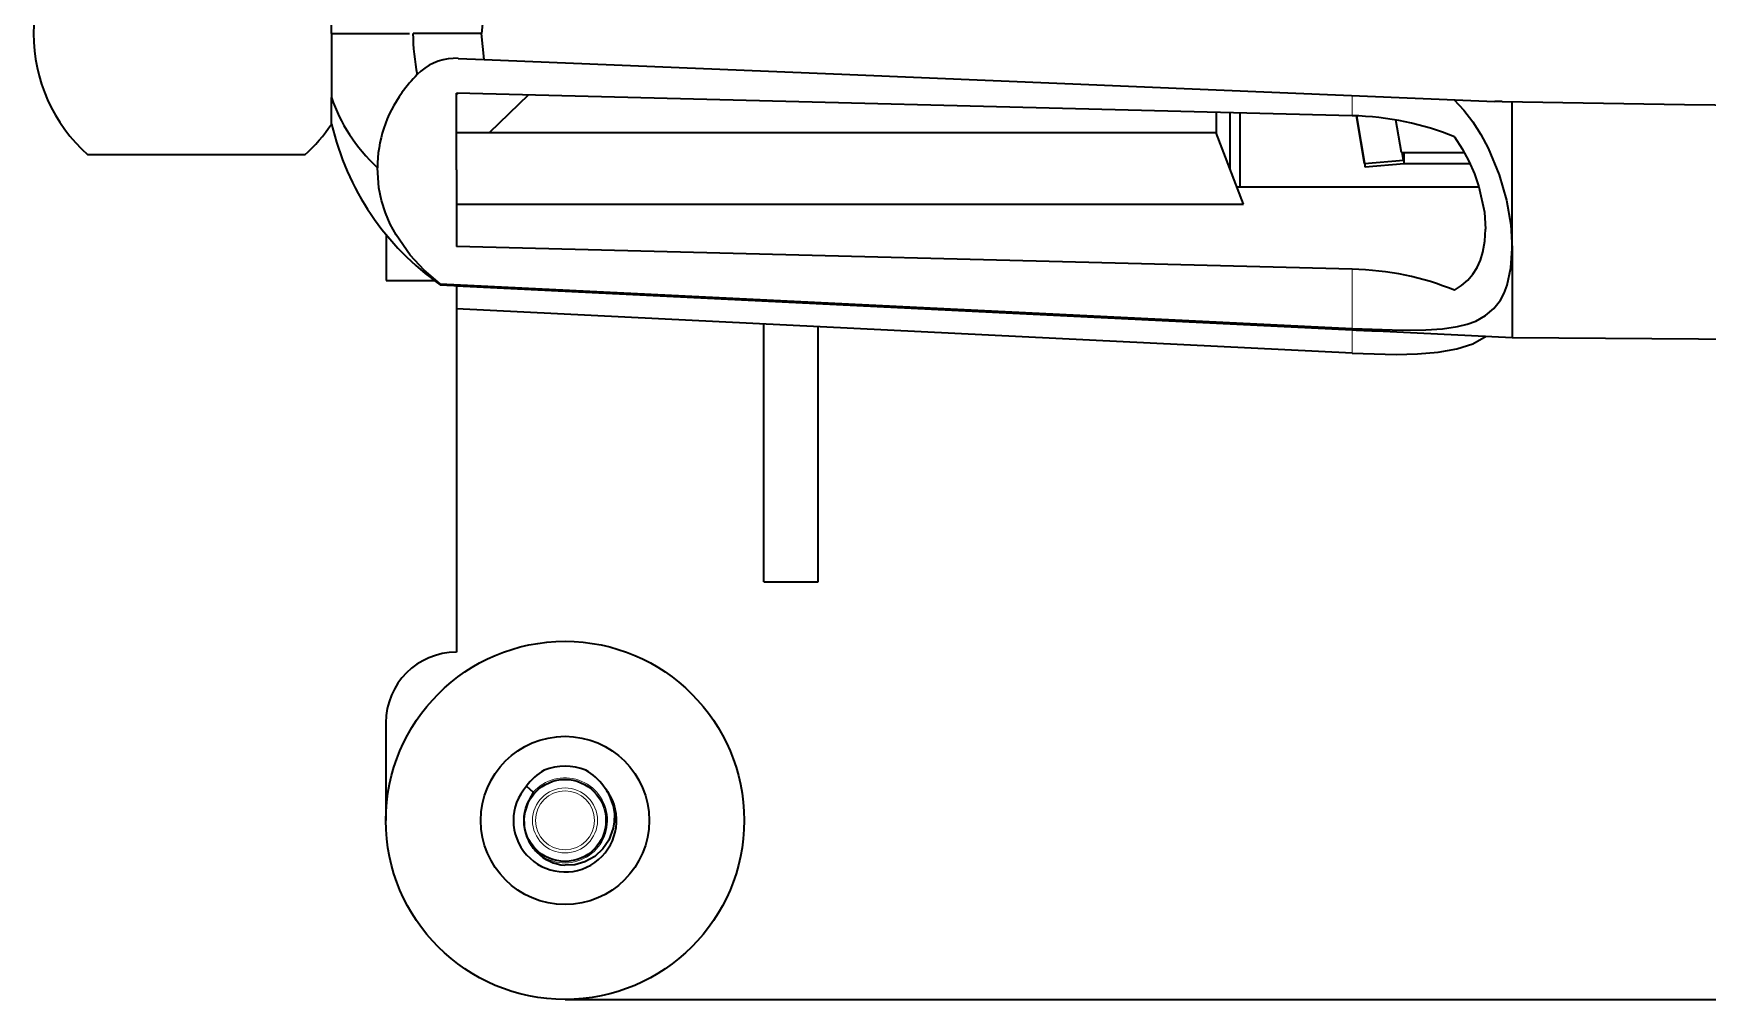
# Model space of a CAD drawing. Extents: x 377 to 822, y 181 to 641.
# Drawn here: x 376.89 to 407.73, y 402.7 to 420.5 of the extents above; entities that cross this region are included whole.
import ezdxf

# ---------------------------------------------------------------- set-up
doc = ezdxf.new("R2010")
doc.units = 0

msp = doc.modelspace()

# ---------------------------------------------------------------- linework, layer by layer
at = {"color": 7, "lineweight": 35, "ltscale": 0.029522}
for q in [(382.379, 421.681), (382.379, 419.319)]:
    msp.add_line((382.379, 420.5), q, dxfattribs=at)
at = {"color": 7, "lineweight": 35, "ltscale": 0.011993}
for p in [(385.188, 420.977), (385.188, 420.023)]:
    msp.add_line(p, (385.141, 420.5), dxfattribs=at)
at = {"color": 7, "lineweight": 35, "ltscale": 0.035636}
msp.add_line((382.389, 420.5), (383.814, 420.5), dxfattribs=at)
at = {"color": 7, "lineweight": 35, "ltscale": 0.000149536}
msp.add_line((383.885, 420.5), (383.879, 420.5), dxfattribs=at)
at = {"color": 7, "lineweight": 35, "ltscale": 0.031389}
msp.add_line((385.141, 420.5), (383.885, 420.5), dxfattribs=at)
at = {"color": 7, "lineweight": 35, "ltscale": 0.002309}
msp.add_line((384.023, 419.807), (383.957, 419.742), dxfattribs=at)
at = {"color": 7, "lineweight": 35, "ltscale": 0.01196}
msp.add_line((384.71, 420.042), (385.188, 420.023), dxfattribs=at)
at = {"color": 7, "lineweight": 35, "ltscale": 0.168662}
msp.add_line((385.188, 420.023), (391.929, 419.743), dxfattribs=at)
at = {"color": 7, "lineweight": 35, "ltscale": 0.29736}
msp.add_line((391.929, 419.743), (403.813, 419.249), dxfattribs=at)
at = {"color": 7, "lineweight": 35, "ltscale": 0.012228}
msp.add_line((382.379, 418.83), (382.379, 419.319), dxfattribs=at)
at = {"color": 7, "lineweight": 35, "ltscale": 0.412715}
for p, q in [((401.182, 418.985), (384.679, 419.402)), ((401.182, 416.156), (384.679, 416.574))]:
    msp.add_line(p, q, dxfattribs=at)
at = {"color": 7, "lineweight": 35, "ltscale": 0.035355}
for q in [(384.679, 419.402), (384.679, 416.574)]:
    msp.add_line((384.679, 417.988), q, dxfattribs=at)
at = {"color": 7, "lineweight": 35, "ltscale": 0.000984728}
msp.add_line((384.712, 419.402), (384.679, 419.381), dxfattribs=at)
at = {"color": 7, "lineweight": 35, "ltscale": 0.02515}
msp.add_line((386.005, 419.369), (385.28, 418.672), dxfattribs=at)
at = {"color": 7, "lineweight": 13, "ltscale": 0.00934}
msp.add_line((401.182, 418.985), (401.182, 419.358), dxfattribs=at)
at = {"color": 7, "lineweight": 35, "ltscale": 0.003283}
msp.add_line((403.944, 419.245), (403.813, 419.249), dxfattribs=at)
at = {"color": 7, "lineweight": 35, "ltscale": 0.083949}
msp.add_line((403.944, 419.245), (407.302, 419.194), dxfattribs=at)
at = {"color": 7, "lineweight": 35, "ltscale": 0.067558}
msp.add_line((404.129, 416.54), (404.129, 419.243), dxfattribs=at)
at = {"color": 7, "lineweight": 35}
for p, q in [((407.302, 419.194), (436.429, 418.75)), ((404.129, 414.9), (437.929, 414.62)), ((386.679, 402.7), (415.679, 402.7))]:
    msp.add_line(p, q, dxfattribs=at)
at = {"color": 7, "lineweight": 35, "ltscale": 0.009413}
msp.add_line((398.679, 419.048), (398.679, 418.672), dxfattribs=at)
at = {"color": 7, "lineweight": 35, "ltscale": 0.025704}
msp.add_line((398.929, 419.042), (398.929, 418.014), dxfattribs=at)
at = {"color": 7, "lineweight": 35, "ltscale": 0.03414}
msp.add_line((399.111, 419.037), (399.111, 417.672), dxfattribs=at)
at = {"color": 7, "lineweight": 35, "ltscale": 0.024034}
msp.add_line((401.261, 418.982), (401.423, 418.035), dxfattribs=at)
at = {"color": 7, "lineweight": 35, "ltscale": 0.022253}
msp.add_line((401.411, 418.105), (401.261, 418.982), dxfattribs=at)
at = {"color": 7, "lineweight": 35, "ltscale": 0.015165}
msp.add_line((402.09, 418.308), (401.987, 418.906), dxfattribs=at)
at = {"color": 7, "lineweight": 35, "ltscale": 0.35}
msp.add_line((398.679, 418.672), (384.679, 418.672), dxfattribs=at)
at = {"color": 7, "lineweight": 35, "ltscale": 0.035193}
msp.add_line((399.179, 417.356), (398.679, 418.672), dxfattribs=at)
at = {"color": 7, "lineweight": 35, "ltscale": 0.00612}
msp.add_line((378.131, 418.264), (377.886, 418.264), dxfattribs=at)
at = {"color": 7, "lineweight": 35, "ltscale": 0.09388}
msp.add_line((381.886, 418.264), (378.131, 418.264), dxfattribs=at)
at = {"color": 7, "lineweight": 35, "ltscale": 0.028973}
msp.add_line((402.09, 418.308), (403.249, 418.308), dxfattribs=at)
at = {"color": 7, "lineweight": 35, "ltscale": 0.0036}
msp.add_line((402.126, 418.166), (402.102, 418.308), dxfattribs=at)
at = {"color": 7, "lineweight": 35, "ltscale": 0.003548}
msp.add_line((402.126, 418.166), (402.126, 418.308), dxfattribs=at)
at = {"color": 7, "lineweight": 35, "ltscale": 0.005304}
msp.add_line((402.138, 418.096), (402.138, 418.308), dxfattribs=at)
at = {"color": 7, "lineweight": 35, "ltscale": 0.000322089}
msp.add_line((398.929, 418.037), (398.924, 418.025), dxfattribs=at)
at = {"color": 7, "lineweight": 35, "ltscale": 0.017935}
for p, q in [((401.411, 418.105), (402.126, 418.166)), ((402.138, 418.096), (401.423, 418.035))]:
    msp.add_line(p, q, dxfattribs=at)
at = {"color": 7, "lineweight": 35, "ltscale": 0.001781}
msp.add_line((401.423, 418.035), (401.423, 418.106), dxfattribs=at)
at = {"color": 7, "lineweight": 35, "ltscale": 0.030466}
msp.add_line((403.357, 418.096), (402.138, 418.096), dxfattribs=at)
at = {"color": 7, "lineweight": 35, "ltscale": 0.111472}
msp.add_line((399.059, 417.672), (403.517, 417.672), dxfattribs=at)
at = {"color": 7, "lineweight": 35, "ltscale": 0.3625}
msp.add_line((384.679, 417.356), (399.179, 417.356), dxfattribs=at)
at = {"color": 7, "lineweight": 35, "ltscale": 0.021045}
msp.add_line((383.385, 416.79), (383.385, 415.948), dxfattribs=at)
at = {"color": 7, "lineweight": 35, "ltscale": 0.041005}
msp.add_line((404.129, 416.54), (404.129, 414.9), dxfattribs=at)
at = {"color": 7, "lineweight": 13, "ltscale": 0.027385}
msp.add_line((401.182, 416.156), (401.182, 415.061), dxfattribs=at)
at = {"color": 7, "lineweight": 35, "ltscale": 0.022119}
msp.add_line((383.385, 415.948), (384.27, 415.948), dxfattribs=at)
at = {"color": 7, "lineweight": 35, "ltscale": 0.42059}
msp.add_line((384.379, 415.887), (401.182, 415.061), dxfattribs=at)
at = {"color": 7, "lineweight": 35, "ltscale": 0.000422668}
msp.add_line((384.379, 415.887), (384.379, 415.87), dxfattribs=at)
at = {"color": 7, "lineweight": 35, "ltscale": 0.494345}
msp.add_line((384.379, 415.87), (404.129, 414.9), dxfattribs=at)
at = {"color": 7, "lineweight": 35, "ltscale": 0.010666}
msp.add_line((384.679, 415.851), (384.679, 415.424), dxfattribs=at)
at = {"color": 7, "lineweight": 35, "ltscale": 0.413055}
msp.add_line((384.679, 415.851), (401.181, 415.04), dxfattribs=at)
at = {"color": 7, "lineweight": 35, "ltscale": 0.413087}
msp.add_line((401.182, 414.608), (384.679, 415.424), dxfattribs=at)
at = {"color": 7, "lineweight": 35, "ltscale": 0.158107}
msp.add_line((384.679, 415.424), (384.679, 409.1), dxfattribs=at)
at = {"color": 7, "lineweight": 35, "ltscale": 0.118631}
msp.add_line((390.342, 410.399), (390.342, 415.144), dxfattribs=at)
at = {"color": 7, "lineweight": 35, "ltscale": 0.117395}
msp.add_line((391.342, 410.399), (391.342, 415.095), dxfattribs=at)
at = {"color": 7, "lineweight": 35, "ltscale": 2.67464e-05}
msp.add_line((401.182, 415.04), (401.181, 415.04), dxfattribs=at)
at = {"color": 7, "lineweight": 13, "ltscale": 0.010783}
msp.add_line((401.182, 415.04), (401.182, 414.608), dxfattribs=at)
at = {"color": 7, "lineweight": 35, "ltscale": 0.025}
msp.add_line((390.342, 410.399), (391.342, 410.399), dxfattribs=at)
at = {"color": 7, "lineweight": 35, "ltscale": 0.045}
msp.add_line((383.379, 407.8), (383.379, 406), dxfattribs=at)
msp.add_line((383.379, 407.8), (383.379, 406), dxfattribs=at)
at = {"color": 7, "lineweight": 35, "ltscale": 0.004163}
msp.add_line((385.967, 406.63), (386.092, 406.519), dxfattribs=at)
at = {"color": 7, "lineweight": 35}
for points in [[(403.061, 419.28), (403.24, 419.084), (403.402, 418.873), (403.555, 418.636), (403.688, 418.389), (403.892, 417.898), (404.024, 417.429), (404.102, 416.973), (404.129, 416.54)], [(403.065, 418.597), (403.209, 418.377), (403.331, 418.15), (403.435, 417.912), (403.517, 417.672), (403.617, 417.207), (403.638, 416.894)], [(384.379, 415.887), (384.086, 416.137), (383.827, 416.415), (383.566, 416.788), (383.46, 416.989), (383.372, 417.197), (383.3, 417.424), (383.251, 417.657), (383.222, 418.025)], [(403.065, 415.768), (403.197, 415.854), (403.311, 415.952), (403.405, 416.063), (403.482, 416.185), (403.544, 416.321), (403.59, 416.468), (403.626, 416.674), (403.638, 416.894)], [(401.182, 415.061), (402.102, 415.031), (402.54, 415.037), (402.845, 415.058), (403.123, 415.1), (403.298, 415.144), (403.457, 415.201), (403.641, 415.302), (403.793, 415.43), (403.913, 415.587), (403.982, 415.718), (404.037, 415.861), (404.107, 416.182), (404.129, 416.54)], [(401.182, 414.608), (401.994, 414.588), (402.385, 414.597), (402.768, 414.628), (403.113, 414.688), (403.406, 414.784), (403.649, 414.924)], [(386.092, 406.519), (386.058, 406.446), (386.002, 406.341), (385.939, 406.151)], [(387.501, 406.45), (387.564, 406.271), (387.588, 406.119), (387.587, 405.977), (387.569, 405.858), (387.489, 405.639), (387.378, 405.475), (387.227, 405.336), (387.046, 405.236), (386.859, 405.184), (386.679, 405.177)]]:
    msp.add_lwpolyline(points, dxfattribs=at)
for radius in [3.3, 1.55, 1.55, 0.755]:
    msp.add_circle((386.679, 406), radius, dxfattribs=at)
at = {"color": 7, "lineweight": 13}
for radius in [0.599, 0.543]:
    msp.add_circle((386.679, 406), radius, dxfattribs=at)
at = {"color": 7, "lineweight": 35}
for centre, radius, start, end in [((379.886, 420.5), 3, 131.8103, 180), ((379.886, 420.5), 3, 180, 228.1897), ((387.764, 420.523), 3.886, 180.3406, 191.5894), ((384.669, 419.043), 1, 87.6216, 130.2327), ((385.985, 417.738), 2.852, 135.3368, 144.0989), ((385.596, 418.013), 2.374, 143.9658, 179.6978), ((379.886, 420.5), 3, 311.8103, 326.1744), ((387.248, 419.965), 5, 193.1156, 234.9762), ((402.694, 445.251), 30.249, 267.1347, 268.2304), ((384.679, 407.8), 1.3, 90, 180), ((384.679, 407.8), 1.3, 90, 180), ((386.761, 406.073), 0.969, 118.6656, 144.9676), ((386.679, 406), 1, 67.4998, 112.5002), ((386.596, 406.073), 0.969, 35.0324, 61.3344), ((386.679, 406), 0.95, 138.4798, 28.6479), ((386.65, 406.047), 0.942, 25.2993, 38.2153), ((386.679, 406), 0.95, 28.6479, 41.5202), ((386.734, 405.987), 0.811, 168.3752, 205.995), ((386.753, 405.998), 0.833, 206.0521, 224.5425), ((386.729, 405.977), 0.802, 224.6504, 266.3628)]:
    msp.add_arc(centre, radius, start, end, dxfattribs=at)
at = {"color": 7, "lineweight": 13}
msp.add_arc((386.679, 406), 0.783, 228.4757, 138.4835, dxfattribs=at)
at = {"color": 7, "lineweight": 35}
for centre, major_axis, ratio, start_param, end_param in [((387.24, 420.118), (4.992, -0.005), 0.707473, 3.371429, 3.777558), ((401.039, 416.158), (4, 0), 0.707107, 1.039623, 1.535016), ((401.039, 413.33), (-4, 0), 0.707107, 4.181216, 4.676608)]:
    msp.add_ellipse(centre, major_axis=major_axis, ratio=ratio, start_param=start_param, end_param=end_param, dxfattribs=at)

doc.saveas('drawing.dxf')
